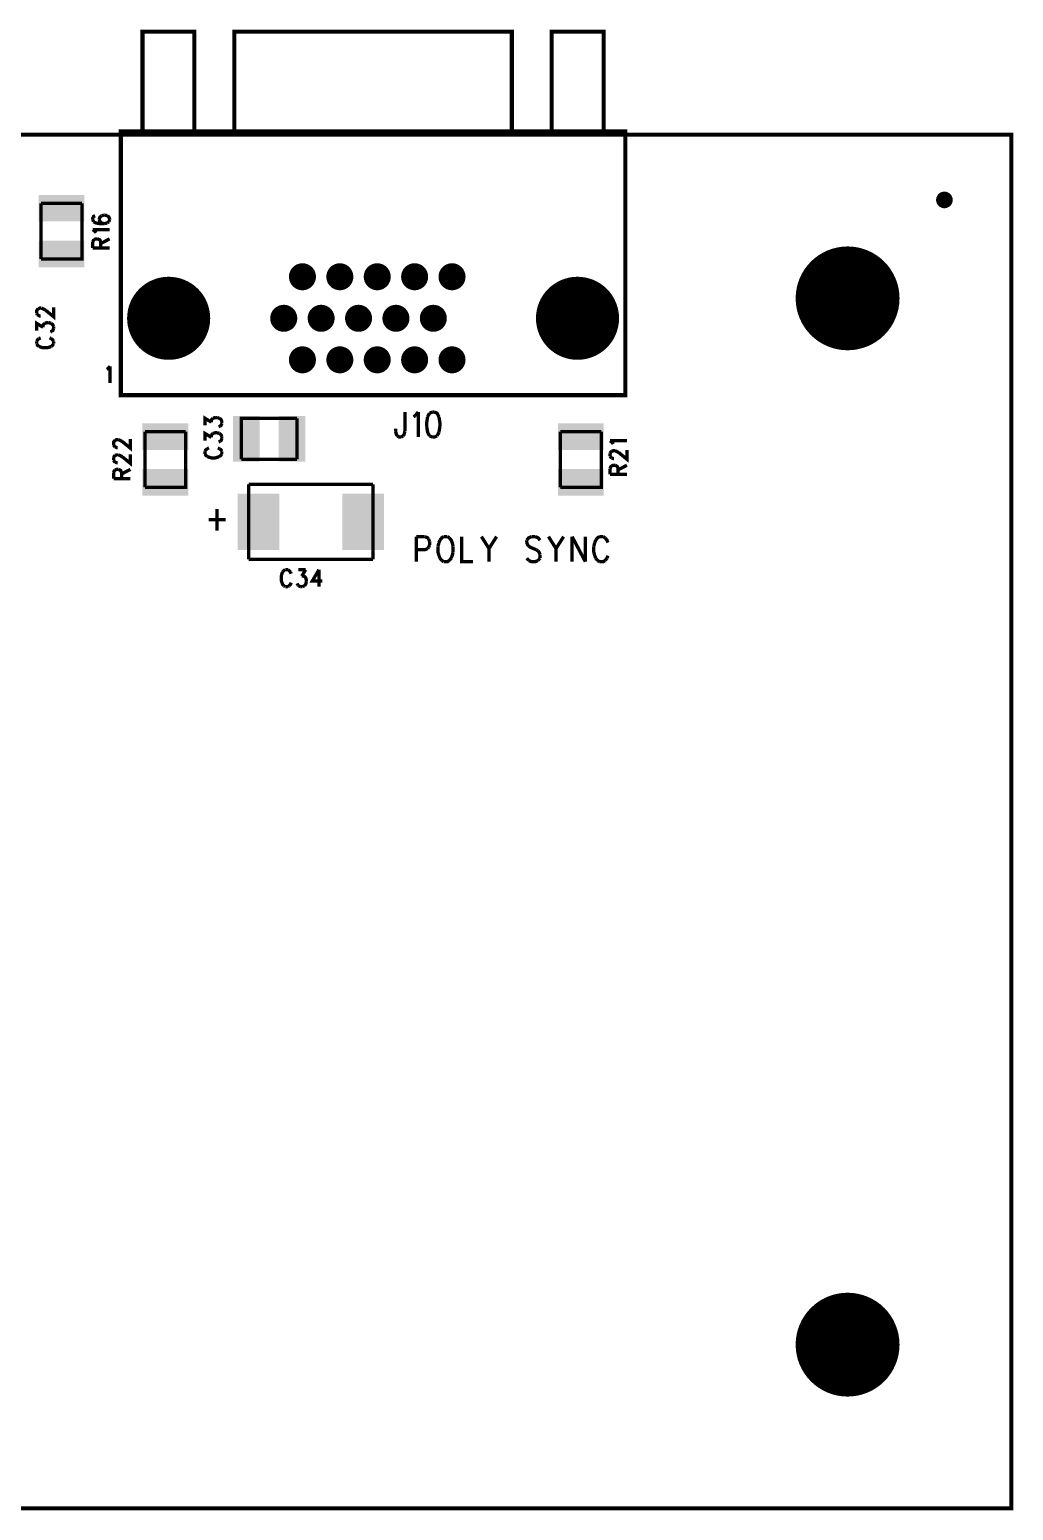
# Model space of a CAD drawing. Extents: x 8 to 19.8, y 7.5 to 11.6.
# Drawn here: x 17.448 to 19.816, y 7.995 to 11.56 of the extents above; entities that cross this region are included whole.
import ezdxf

# ---------------------------------------------------------------- set-up
doc = ezdxf.new("R2010")
doc.units = 0
doc.layers.get('0').update_dxf_attribs({"linetype": 'CONTINUOUS'})
doc.layers.add('ASSEMBLY_PHO', color=7, linetype='CONTINUOUS')

# ---------------------------------------------------------------- blocks, each defined once
blk = doc.blocks.new('ROUND_5')
at = {"const_width": 0.0325}
blk.add_lwpolyline([(-0.01625, 0, 1), (0.01625, 0, 1)], format="xyb", close=True, dxfattribs=at)
blk = doc.blocks.new('ROUND_17')
at = {"const_width": 0.1}
blk.add_lwpolyline([(-0.05, 0, 1), (0.05, 0, 1)], format="xyb", close=True, dxfattribs=at)
blk = doc.blocks.new('ROUND_25')
at = {"const_width": 0.02}
blk.add_lwpolyline([(-0.01, 0, 1), (0.01, 0, 1)], format="xyb", close=True, dxfattribs=at)
blk = doc.blocks.new('RECTANGLE_163')
blk.add_solid([(-0.055, -0.032), (-0.055, 0.032), (0.055, -0.032), (0.055, 0.032)])
blk = doc.blocks.new('RECTANGLE_171')
blk.add_solid([(-0.032, -0.055), (-0.032, 0.055), (0.032, -0.055), (0.032, 0.055)])
blk = doc.blocks.new('ROUND_184')
at = {"const_width": 0.125}
blk.add_lwpolyline([(-0.0625, 0, 1), (0.0625, 0, 1)], format="xyb", close=True, dxfattribs=at)
blk = doc.blocks.new('RECTANGLE_188')
blk.add_solid([(-0.05, -0.0675), (-0.05, 0.0675), (0.05, -0.0675), (0.05, 0.0675)])

msp = doc.modelspace()

# ---------------------------------------------------------------- linework, layer by layer
at = {"layer": 'ASSEMBLY_PHO'}
for points, const_width in [([(17.72, 11.315), (17.845, 11.315), (17.845, 11.555), (17.72, 11.555), (17.72, 11.315)], 0.01), ([(17.941, 11.315), (18.609, 11.315), (18.609, 11.555), (17.941, 11.555), (17.941, 11.315)], 0.01), ([(18.705, 11.315), (18.83, 11.315), (18.83, 11.555), (18.705, 11.555), (18.705, 11.315)], 0.01), ([(8, 8), (19.811, 8), (19.811, 11.307), (8, 11.307), (8, 8)], 0.01), ([(17.668, 10.68), (17.668, 11.315), (18.882, 11.315), (18.882, 10.68), (17.668, 10.68)], 0.01), ([(17.47578, 11.00807), (17.47578, 11.14192)], 0.008), ([(17.47578, 11.14192), (17.57421, 11.14192)], 0.008), ([(17.57421, 11.14192), (17.57421, 11.00807), (17.47578, 11.00807)], 0.008), ([(17.60612, 11.11195), (17.60225, 11.11036), (17.60031, 11.10559), (17.60031, 11.1024)], 0.008), ([(17.60031, 11.1024), (17.60225, 11.09763)], 0.008), ([(17.60225, 11.09763), (17.60806, 11.09445), (17.61775, 11.09286), (17.62743, 11.09286)], 0.008), ([(17.62162, 11.11195), (17.61775, 11.10877), (17.61581, 11.104), (17.61581, 11.1024)], 0.008), ([(17.61581, 11.1024), (17.61775, 11.09763)], 0.008), ([(17.61775, 11.09763), (17.62162, 11.09445)], 0.008), ([(17.62743, 11.11354), (17.62162, 11.11195)], 0.008), ([(17.62162, 11.09445), (17.62743, 11.09286)], 0.008), ([(17.62937, 11.11354), (17.62743, 11.11354)], 0.008), ([(17.62743, 11.09286), (17.63518, 11.09445)], 0.008), ([(17.63518, 11.11195), (17.62937, 11.11354)], 0.008), ([(17.641, 11.1024), (17.641, 11.104), (17.63906, 11.10877), (17.63518, 11.11195)], 0.008), ([(17.63518, 11.09445), (17.63906, 11.09763)], 0.008), ([(17.63906, 11.09763), (17.641, 11.1024)], 0.008), ([(17.60612, 11.07377), (17.60031, 11.07854)], 0.008), ([(17.60031, 11.07854), (17.641, 11.07854)], 0.008), ([(17.60031, 11.04831), (17.60225, 11.05309), (17.60418, 11.05468)], 0.008), ([(17.60031, 11.034), (17.60031, 11.04831)], 0.008), ([(17.60418, 11.05468), (17.60806, 11.05627), (17.61193, 11.05627)], 0.008), ([(17.60806, 11.07059), (17.60612, 11.07377)], 0.008), ([(17.61193, 11.05627), (17.61581, 11.05468), (17.61775, 11.05309), (17.61968, 11.04831)], 0.008), ([(17.61968, 11.04513), (17.641, 11.05627)], 0.008), ([(17.61968, 11.04831), (17.61968, 11.034)], 0.008), ([(17.60031, 11.034), (17.641, 11.034)], 0.008), ([(17.46531, 10.87672), (17.46531, 10.88309), (17.46725, 10.88627), (17.46918, 10.88786)], 0.008), ([(17.46725, 10.87354), (17.46531, 10.87672)], 0.008), ([(17.46918, 10.87195), (17.46725, 10.87354)], 0.008), ([(17.46918, 10.88786), (17.47306, 10.88945), (17.47693, 10.88945)], 0.008), ([(17.475, 10.87036), (17.47306, 10.87036), (17.46918, 10.87195)], 0.008), ([(17.47693, 10.88945), (17.48081, 10.88786), (17.48662, 10.88468)], 0.008), ([(17.48662, 10.88468), (17.506, 10.86877), (17.506, 10.89104)], 0.008), ([(17.46531, 10.83536), (17.46531, 10.85286), (17.48081, 10.84331)], 0.008), ([(17.48081, 10.84331), (17.48081, 10.84809), (17.48275, 10.85127), (17.48468, 10.85286)], 0.008), ([(17.48468, 10.85286), (17.4905, 10.85445), (17.49437, 10.85445)], 0.008), ([(17.49437, 10.85445), (17.50018, 10.85286)], 0.008), ([(17.50212, 10.83377), (17.49825, 10.83218)], 0.008), ([(17.50018, 10.85286), (17.50406, 10.84968), (17.506, 10.8449)], 0.008), ([(17.506, 10.84013), (17.50406, 10.83536), (17.50212, 10.83377)], 0.008), ([(17.506, 10.8449), (17.506, 10.84013)], 0.008), ([(17.47112, 10.81627), (17.46725, 10.81309), (17.46531, 10.8099)], 0.008), ([(17.46531, 10.8099), (17.46531, 10.80354)], 0.008), ([(17.46531, 10.80354), (17.46725, 10.80036), (17.47112, 10.79718)], 0.008), ([(17.475, 10.81786), (17.47112, 10.81627)], 0.008), ([(17.50018, 10.81627), (17.49631, 10.81786)], 0.008), ([(17.506, 10.8099), (17.50406, 10.81309), (17.50018, 10.81627)], 0.008), ([(17.50018, 10.79718), (17.50406, 10.80036), (17.506, 10.80354)], 0.008), ([(17.506, 10.80354), (17.506, 10.8099)], 0.008), ([(17.47112, 10.79718), (17.475, 10.79559), (17.48081, 10.794), (17.4905, 10.794), (17.49631, 10.79559), (17.50018, 10.79718)], 0.008), ([(17.634, 10.74193), (17.63718, 10.74387)], 0.008), ([(17.63718, 10.74387), (17.64195, 10.74968)], 0.008), ([(17.64195, 10.74968), (17.64195, 10.709)], 0.008), ([(17.87031, 10.60695), (17.87031, 10.62445), (17.88581, 10.6149)], 0.008), ([(17.88581, 10.6149), (17.88581, 10.61968), (17.88775, 10.62286), (17.88968, 10.62445)], 0.008), ([(17.88968, 10.62445), (17.8955, 10.62604)], 0.008), ([(17.8955, 10.62604), (17.89937, 10.62604)], 0.008), ([(17.89937, 10.62604), (17.90518, 10.62445)], 0.008), ([(17.90518, 10.62445), (17.90906, 10.62127), (17.911, 10.6165), (17.911, 10.61172)], 0.008), ([(17.95807, 10.52578), (17.95807, 10.62421), (18.09192, 10.62421)], 0.008), ([(18.09192, 10.62421), (18.09192, 10.52578)], 0.008), ([(18.35172, 10.63937), (18.35172, 10.59337)], 0.008), ([(18.37218, 10.62787), (18.37672, 10.63075)], 0.008), ([(18.37672, 10.63075), (18.38354, 10.63937)], 0.008), ([(18.38354, 10.63937), (18.38354, 10.579)], 0.008), ([(18.40627, 10.62787), (18.404, 10.6135), (18.404, 10.60487)], 0.008), ([(18.41081, 10.6365), (18.40627, 10.62787)], 0.008), ([(18.41763, 10.63937), (18.41081, 10.6365)], 0.008), ([(18.42218, 10.63937), (18.41763, 10.63937)], 0.008), ([(18.43354, 10.62787), (18.429, 10.6365), (18.42218, 10.63937)], 0.008), ([(18.43581, 10.6135), (18.43354, 10.62787)], 0.008), ([(17.82421, 10.59192), (17.82421, 10.45807), (17.72578, 10.45807)], 0.008), ([(17.72578, 10.45807), (17.72578, 10.59192)], 0.008), ([(17.72578, 10.59192), (17.82421, 10.59192)], 0.008), ([(17.87031, 10.57036), (17.87031, 10.58786), (17.88581, 10.57831)], 0.008), ([(17.88581, 10.57831), (17.88581, 10.58309), (17.88775, 10.58627), (17.88968, 10.58786)], 0.008), ([(17.88968, 10.58786), (17.8955, 10.58945), (17.89937, 10.58945)], 0.008), ([(17.89937, 10.58945), (17.90518, 10.58786)], 0.008), ([(17.90712, 10.60536), (17.90325, 10.60377)], 0.008), ([(17.90518, 10.58786), (17.90906, 10.58468), (17.911, 10.5799)], 0.008), ([(17.911, 10.61172), (17.90906, 10.60695), (17.90712, 10.60536)], 0.008), ([(18.329, 10.59337), (18.329, 10.59912)], 0.008), ([(18.33354, 10.58187), (18.33127, 10.58475), (18.329, 10.59337)], 0.008), ([(18.35172, 10.59337), (18.34945, 10.58475), (18.34718, 10.58187)], 0.008), ([(18.404, 10.60487), (18.40627, 10.5905), (18.41081, 10.58187)], 0.008), ([(18.429, 10.58187), (18.43354, 10.5905)], 0.008), ([(18.43354, 10.5905), (18.43581, 10.60487)], 0.008), ([(18.43581, 10.60487), (18.43581, 10.6135)], 0.008), ([(18.72578, 10.45807), (18.72578, 10.59192)], 0.008), ([(18.72578, 10.59192), (18.82421, 10.59192)], 0.008), ([(18.82421, 10.59192), (18.82421, 10.45807), (18.72578, 10.45807)], 0.008), ([(17.65031, 10.56013), (17.65031, 10.5665), (17.65225, 10.56968), (17.65418, 10.57127)], 0.008), ([(17.65418, 10.55536), (17.65225, 10.55695), (17.65031, 10.56013)], 0.008), ([(17.65418, 10.57127), (17.65806, 10.57286), (17.66193, 10.57286)], 0.008), ([(17.66, 10.55377), (17.65806, 10.55377), (17.65418, 10.55536)], 0.008), ([(17.66193, 10.57286), (17.66581, 10.57127), (17.67162, 10.56809)], 0.008), ([(17.67162, 10.56809), (17.691, 10.55218), (17.691, 10.57445)], 0.008), ([(17.87612, 10.55127), (17.87225, 10.54809), (17.87031, 10.5449)], 0.008), ([(17.88, 10.55286), (17.87612, 10.55127)], 0.008), ([(17.90518, 10.55127), (17.90131, 10.55286)], 0.008), ([(17.90712, 10.56877), (17.90325, 10.56718)], 0.008), ([(17.911, 10.5449), (17.90906, 10.54809), (17.90518, 10.55127)], 0.008), ([(17.911, 10.57513), (17.90906, 10.57036), (17.90712, 10.56877)], 0.008), ([(17.911, 10.5799), (17.911, 10.57513)], 0.008), ([(18.34263, 10.579), (18.33809, 10.579), (18.33354, 10.58187)], 0.008), ([(18.34718, 10.58187), (18.34263, 10.579)], 0.008), ([(18.41081, 10.58187), (18.41763, 10.579)], 0.008), ([(18.41763, 10.579), (18.42218, 10.579), (18.429, 10.58187)], 0.008), ([(18.85112, 10.56536), (18.84531, 10.57013)], 0.008), ([(18.84531, 10.57013), (18.886, 10.57013)], 0.008), ([(18.85306, 10.56218), (18.85112, 10.56536)], 0.008), ([(17.65031, 10.5299), (17.65225, 10.53309), (17.65418, 10.53468)], 0.008), ([(17.65031, 10.52354), (17.65031, 10.5299)], 0.008), ([(17.65418, 10.51877), (17.65225, 10.52036), (17.65031, 10.52354)], 0.008), ([(17.65418, 10.53468), (17.65806, 10.53627), (17.66193, 10.53627)], 0.008), ([(17.66, 10.51718), (17.65806, 10.51718), (17.65418, 10.51877)], 0.008), ([(17.66193, 10.53627), (17.66581, 10.53468), (17.67162, 10.5315)], 0.008), ([(17.67162, 10.5315), (17.691, 10.51559), (17.691, 10.53786)], 0.008), ([(17.87031, 10.5449), (17.87031, 10.53854)], 0.008), ([(17.87031, 10.53854), (17.87225, 10.53536), (17.87612, 10.53218)], 0.008), ([(17.87612, 10.53218), (17.88, 10.53059), (17.88581, 10.529), (17.8955, 10.529), (17.90131, 10.53059), (17.90518, 10.53218)], 0.008), ([(17.90518, 10.53218), (17.90906, 10.53536), (17.911, 10.53854)], 0.008), ([(17.911, 10.53854), (17.911, 10.5449)], 0.008), ([(18.09192, 10.52578), (17.95807, 10.52578)], 0.008), ([(18.84531, 10.5399), (18.84725, 10.54309), (18.84918, 10.54468)], 0.008), ([(18.84531, 10.53354), (18.84531, 10.5399)], 0.008), ([(18.84918, 10.52877), (18.84725, 10.53036), (18.84531, 10.53354)], 0.008), ([(18.84918, 10.54468), (18.85306, 10.54627), (18.85693, 10.54627)], 0.008), ([(18.855, 10.52718), (18.85306, 10.52718), (18.84918, 10.52877)], 0.008), ([(18.85693, 10.54627), (18.86081, 10.54468), (18.86662, 10.5415)], 0.008), ([(18.86662, 10.5415), (18.886, 10.52559), (18.886, 10.54786)], 0.008), ([(17.65031, 10.49331), (17.65225, 10.49809), (17.65418, 10.49968)], 0.008), ([(17.65031, 10.479), (17.65031, 10.49331)], 0.008), ([(17.65031, 10.479), (17.691, 10.479)], 0.008), ([(17.65418, 10.49968), (17.65806, 10.50127), (17.66193, 10.50127)], 0.008), ([(17.66193, 10.50127), (17.66581, 10.49968), (17.66775, 10.49809), (17.66968, 10.49331)], 0.008), ([(17.66968, 10.49013), (17.691, 10.50127)], 0.008), ([(17.66968, 10.49331), (17.66968, 10.479)], 0.008), ([(18.84531, 10.50331), (18.84725, 10.50809), (18.84918, 10.50968)], 0.008), ([(18.84531, 10.489), (18.84531, 10.50331)], 0.008), ([(18.84531, 10.489), (18.886, 10.489)], 0.008), ([(18.84918, 10.50968), (18.85306, 10.51127), (18.85693, 10.51127)], 0.008), ([(18.85693, 10.51127), (18.86081, 10.50968), (18.86275, 10.50809), (18.86468, 10.50331)], 0.008), ([(18.86468, 10.50013), (18.886, 10.51127)], 0.008), ([(18.86468, 10.50331), (18.86468, 10.489)], 0.008), ([(17.97539, 10.46555), (18.2746, 10.46555)], 0.008), ([(17.97539, 10.28444), (17.97539, 10.46555)], 0.008), ([(18.2746, 10.46555), (18.2746, 10.28444)], 0.008), ([(17.879, 10.37987), (17.9199, 10.37987)], 0.008), ([(17.89945, 10.40575), (17.89945, 10.354)], 0.008), ([(18.379, 10.33937), (18.379, 10.279)], 0.008), ([(18.379, 10.33937), (18.39945, 10.33937)], 0.008), ([(18.39945, 10.33937), (18.40627, 10.3365), (18.40854, 10.33362)], 0.008), ([(18.4449, 10.33937), (18.44036, 10.3365), (18.43581, 10.33075)], 0.008), ([(18.454, 10.33937), (18.4449, 10.33937)], 0.008), ([(18.45854, 10.3365), (18.454, 10.33937)], 0.008), ([(18.46763, 10.31637), (18.46536, 10.325), (18.46309, 10.33075), (18.45854, 10.3365)], 0.008), ([(18.48809, 10.33937), (18.48809, 10.279), (18.51536, 10.279)], 0.008), ([(18.53581, 10.33937), (18.554, 10.31062)], 0.008), ([(18.57218, 10.33937), (18.554, 10.31062)], 0.008), ([(18.65627, 10.33937), (18.64945, 10.3365), (18.6449, 10.33075)], 0.008), ([(18.66536, 10.33937), (18.65627, 10.33937)], 0.008), ([(18.67672, 10.33075), (18.67218, 10.3365), (18.66536, 10.33937)], 0.008), ([(18.69718, 10.33937), (18.71536, 10.31062)], 0.008), ([(18.73354, 10.33937), (18.71536, 10.31062)], 0.008), ([(18.754, 10.33937), (18.754, 10.279)], 0.008), ([(18.754, 10.33937), (18.78581, 10.279)], 0.008), ([(18.78581, 10.33937), (18.78581, 10.279)], 0.008), ([(18.8199, 10.33937), (18.81536, 10.3365), (18.81081, 10.33075)], 0.008), ([(18.829, 10.33937), (18.8199, 10.33937)], 0.008), ([(18.83354, 10.3365), (18.829, 10.33937)], 0.008), ([(18.84036, 10.325), (18.83809, 10.33075), (18.83354, 10.3365)], 0.008), ([(18.40627, 10.31062), (18.39945, 10.30775), (18.379, 10.30775)], 0.008), ([(18.40854, 10.3135), (18.40627, 10.31062)], 0.008), ([(18.40854, 10.33362), (18.41081, 10.32787)], 0.008), ([(18.41081, 10.31925), (18.40854, 10.3135)], 0.008), ([(18.41081, 10.32787), (18.41081, 10.31925)], 0.008), ([(18.43354, 10.325), (18.43127, 10.31637)], 0.008), ([(18.43127, 10.31637), (18.43127, 10.302), (18.43354, 10.29337)], 0.008), ([(18.43581, 10.33075), (18.43354, 10.325)], 0.008), ([(18.46536, 10.29337), (18.46763, 10.302)], 0.008), ([(18.46763, 10.302), (18.46763, 10.31637)], 0.008), ([(18.554, 10.31062), (18.554, 10.279)], 0.008), ([(18.6449, 10.33075), (18.6449, 10.325)], 0.008), ([(18.6449, 10.325), (18.64718, 10.31925), (18.64945, 10.31637)], 0.008), ([(18.64945, 10.31637), (18.654, 10.3135), (18.66763, 10.30775)], 0.008), ([(18.66763, 10.30775), (18.67218, 10.30487)], 0.008), ([(18.67218, 10.30487), (18.67445, 10.302), (18.67672, 10.29625)], 0.008), ([(18.71536, 10.31062), (18.71536, 10.279)], 0.008), ([(18.80854, 10.325), (18.80627, 10.31637)], 0.008), ([(18.80627, 10.31637), (18.80627, 10.302), (18.80854, 10.29337)], 0.008), ([(18.81081, 10.33075), (18.80854, 10.325)], 0.008), ([(18.2746, 10.28444), (17.97539, 10.28444)], 0.008), ([(18.43354, 10.29337), (18.43581, 10.28762)], 0.008), ([(18.43581, 10.28762), (18.44036, 10.28187)], 0.008), ([(18.44036, 10.28187), (18.4449, 10.279)], 0.008), ([(18.4449, 10.279), (18.454, 10.279), (18.45854, 10.28187)], 0.008), ([(18.45854, 10.28187), (18.46309, 10.28762)], 0.008), ([(18.46309, 10.28762), (18.46536, 10.29337)], 0.008), ([(18.64945, 10.28187), (18.6449, 10.28762)], 0.008), ([(18.67218, 10.28187), (18.66536, 10.279), (18.65627, 10.279), (18.64945, 10.28187)], 0.008), ([(18.67672, 10.28762), (18.67218, 10.28187)], 0.008), ([(18.67672, 10.29625), (18.67672, 10.28762)], 0.008), ([(18.80854, 10.29337), (18.81081, 10.28762)], 0.008), ([(18.81081, 10.28762), (18.81536, 10.28187)], 0.008), ([(18.81536, 10.28187), (18.8199, 10.279)], 0.008), ([(18.8199, 10.279), (18.829, 10.279), (18.83354, 10.28187)], 0.008), ([(18.83354, 10.28187), (18.83809, 10.28762)], 0.008), ([(18.83809, 10.28762), (18.84036, 10.29337)], 0.008), ([(18.05718, 10.25387), (18.05559, 10.25), (18.054, 10.24418)], 0.008), ([(18.054, 10.24418), (18.054, 10.2345), (18.05559, 10.22868)], 0.008), ([(18.05559, 10.22868), (18.05718, 10.22481), (18.06036, 10.22093)], 0.008), ([(18.06354, 10.25968), (18.06036, 10.25775), (18.05718, 10.25387)], 0.008), ([(18.0699, 10.25968), (18.06354, 10.25968)], 0.008), ([(18.07627, 10.25387), (18.07309, 10.25775), (18.0699, 10.25968)], 0.008), ([(18.07309, 10.22093), (18.07627, 10.22481), (18.07786, 10.22868)], 0.008), ([(18.07786, 10.25), (18.07627, 10.25387)], 0.008), ([(18.09536, 10.25968), (18.11286, 10.25968)], 0.008), ([(18.11286, 10.25968), (18.10331, 10.24418)], 0.008), ([(18.10331, 10.24418), (18.10809, 10.24418)], 0.008), ([(18.10809, 10.24418), (18.11127, 10.24225), (18.11286, 10.24031), (18.11445, 10.2345), (18.11445, 10.23062)], 0.008), ([(18.11445, 10.23062), (18.11286, 10.22481), (18.10968, 10.22093)], 0.008), ([(18.14468, 10.25968), (18.12877, 10.23256), (18.15263, 10.23256)], 0.008), ([(18.14468, 10.25968), (18.14468, 10.219)], 0.008), ([(18.06036, 10.22093), (18.06354, 10.219)], 0.008), ([(18.06354, 10.219), (18.0699, 10.219)], 0.008), ([(18.0699, 10.219), (18.07309, 10.22093)], 0.008), ([(18.09377, 10.22287), (18.09218, 10.22675)], 0.008), ([(18.09536, 10.22093), (18.09377, 10.22287)], 0.008), ([(18.10013, 10.219), (18.09536, 10.22093)], 0.008), ([(18.1049, 10.219), (18.10013, 10.219)], 0.008), ([(18.10968, 10.22093), (18.1049, 10.219)], 0.008)]:
    msp.add_lwpolyline(points, dxfattribs=dict(at, const_width=const_width))

# ---------------------------------------------------------------- block references
for name, p in [('RECTANGLE_163', (17.525, 11.13011)), ('ROUND_25', (19.65, 11.15)), ('RECTANGLE_163', (17.525, 11.01988)), ('ROUND_184', (19.417, 10.913)), ('ROUND_5', (18.105, 10.965)), ('ROUND_5', (18.195, 10.965)), ('ROUND_5', (18.285, 10.965)), ('ROUND_5', (18.375, 10.965)), ('ROUND_5', (18.465, 10.965)), ('ROUND_17', (17.783, 10.865)), ('ROUND_17', (18.767, 10.865)), ('ROUND_5', (18.06, 10.865)), ('ROUND_5', (18.15, 10.865)), ('ROUND_5', (18.24, 10.865)), ('ROUND_5', (18.33, 10.865)), ('ROUND_5', (18.42, 10.865)), ('ROUND_5', (18.105, 10.765)), ('ROUND_5', (18.195, 10.765)), ('ROUND_5', (18.285, 10.765)), ('ROUND_5', (18.375, 10.765)), ('ROUND_5', (18.465, 10.765)), ('RECTANGLE_171', (17.96988, 10.575)), ('RECTANGLE_171', (18.08011, 10.575)), ('RECTANGLE_163', (17.775, 10.58011)), ('RECTANGLE_163', (18.775, 10.58011)), ('RECTANGLE_163', (17.775, 10.46988)), ('RECTANGLE_163', (18.775, 10.46988)), ('RECTANGLE_188', (17.99901, 10.375)), ('RECTANGLE_188', (18.25098, 10.375)), ('ROUND_184', (19.417, 8.394))]:
    msp.add_blockref(name, p, dxfattribs=at)

doc.saveas('drawing.dxf')
